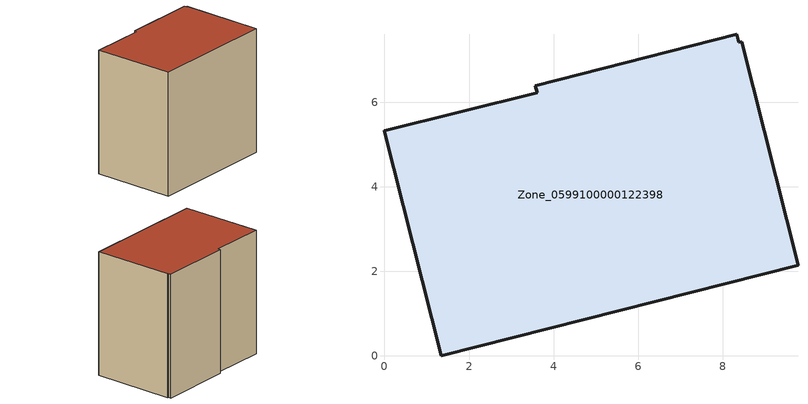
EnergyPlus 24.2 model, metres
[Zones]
Zone_0599100000122398
 floor ground (C_G): 0,5.33 3.61,6.23 3.57,6.39 8.34,7.62 8.38,7.42 8.45,7.44 9.78,2.14 1.35,0 z0
 wall outside (C_F): 3.61,6.23 0,5.33 1.35,0 9.78,2.14 8.45,7.44 8.38,7.42 8.34,7.62 3.57,6.39 3.61,6.23 z0:8.32
 roof outside (C_R): 8.45,7.44 8.38,7.42 8.34,7.62 3.57,6.39 3.61,6.23 0,5.33 1.35,0 9.78,2.14 z8.32
[BUILDING]
Pand.0599100000122398: North Axis=0; Terrain=City; Loads Convergence Tolerance Value=0.04; Temperature Convergence Tolerance Value=0.4; Solar Distribution=FullExterior; Maximum Number of Warmup Days=25; Minimum Number of Warmup Days=1
[Site:Location]
Rotterdam.The.Hague.AP_ZH_NLD Design_Conditions: Latitude=51.96; Longitude=4.45; Time Zone=1; Elevation=-4.5
[SITE:GROUNDTEMPERATURE:BUILDINGSURFACE]
18, 18, 18, 18, 18, 18, 18, 18, 18, 18, 18, 18
[MATERIAL] Thermal Absorptance=0.9; Solar Absorptance=0.7; Visible Absorptance=0.7
Name | Roughness | Thickness | Conductivity | Density | Specific Heat
G.TI.1975-1991 | MediumSmooth | 0.15 | 0.288461 | 540 | 1210
F.TI.1975-1991 | Rough | 0.3 | 0.230769 | 1920 | 840
R.TI.1975-1991 | MediumRough | 0.2 | 0.153846 | 1500 | 1000
[CONSTRUCTION]
C_G: G.TI.1975-1991
C_F: F.TI.1975-1991
C_R: R.TI.1975-1991
[ZONE]
Zone_0599100000122398: Type=1; Multiplier=1; Ceiling Height=Autocalculate; Volume=Autocalculate; Floor Area=autocalculate; Part of Total Floor Area=Yes
[ZONEINFILTRATION:DESIGNFLOWRATE]
Infil_Zone_0599100000122398: Zone or ZoneList or Space or SpaceList=Zone_0599100000122398; Schedule=AlwaysOn; Design Flow Rate Calculation Method=Flow/Area; Flow Rate per Floor Area=0.003; Constant Term Coefficient=1; Temperature Term Coefficient=0; Velocity Term Coefficient=0; Velocity Squared Term Coefficient=0
[HVACTEMPLATE:ZONE:IDEALLOADSAIRSYSTEM]
Zone_0599100000122398: Maximum Heating Supply Air Temperature=50; Minimum Cooling Supply Air Temperature=13; Maximum Heating Supply Air Humidity Ratio=0.0156; Minimum Cooling Supply Air Humidity Ratio=0.0077; Heating Limit=NoLimit; Cooling Limit=NoLimit; Dehumidification Control Type=ConstantSensibleHeatRatio; Cooling Sensible Heat Ratio=0.7; Dehumidification Setpoint=60; Humidification Control Type=None; Humidification Setpoint=30; Outdoor Air Method=None; Outdoor Air Flow Rate per Person=0.00944; Outdoor Air Flow Rate per Zone Floor Area=0; Outdoor Air Flow Rate per Zone=0; Demand Controlled Ventilation Type=None; Outdoor Air Economizer Type=NoEconomizer; Heat Recovery Type=None; Sensible Heat Recovery Effectiveness=0.7; Latent Heat Recovery Effectiveness=0.65
[ZONECONTROL:THERMOSTAT]
ThermostatControl_Zone_0599100000122398: Zone or ZoneList=Zone_0599100000122398; Control Type Schedule=DualSetpointControlType; Control 1=Thermostat_Zone_0599100000122398; Temperature Difference Between Cutout And Setpoint=0
[THERMOSTATSETPOINT:DUALSETPOINT]
Thermostat_Zone_0599100000122398: Heating Setpoint Temperature Schedule=HeatingSetpoint_Zone_0599100000122398; Cooling Setpoint Temperature Schedule=CoolingSetpoint_Zone_0599100000122398
[SCHEDULE:COMPACT]
HeatingSetpoint_Zone_0599100000122398: Through: 12/31, For: AllDays, Until: 24:00, 21
CoolingSetpoint_Zone_0599100000122398: Through: 12/31, For: AllDays, Until: 24:00, 24
DualSetpointControlType: Through: 12/31, For: AllDays, Until: 24:00, 4
AlwaysOn: Through: 12/31, For: AllDays, Until: 24:00, 1
